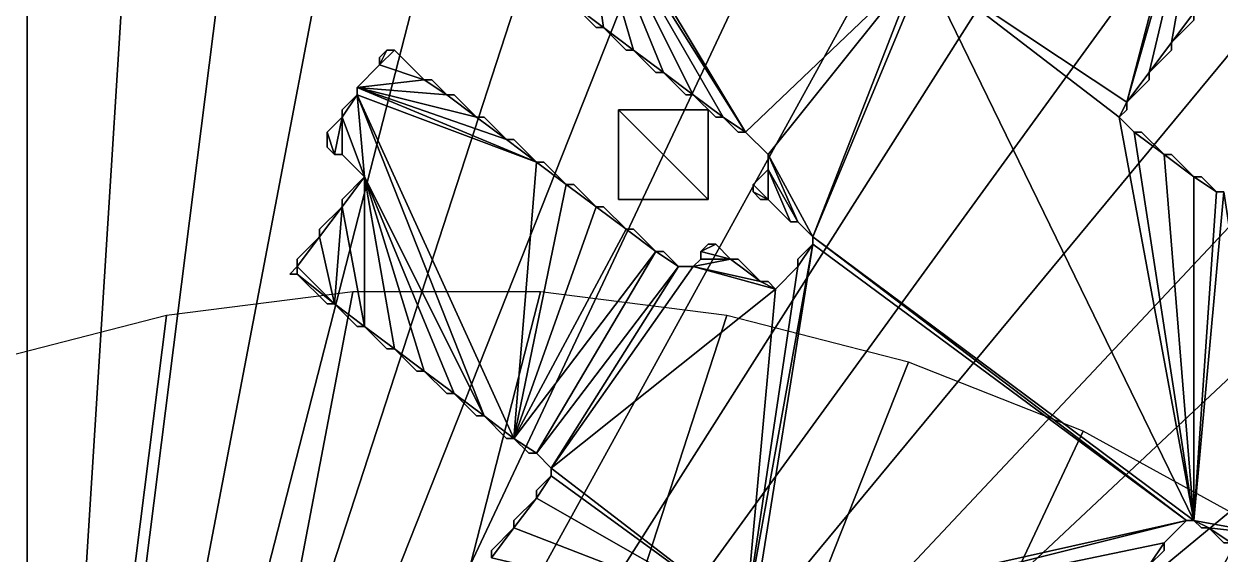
# Model space of a CAD drawing. Header units: metres. Extents: x 83 to 1014, y -33 to 839.
# Drawn here: x 728.4 to 888.5, y 585.5 to 656.5 of the extents above; entities that cross this region are included whole.
import ezdxf

# ---------------------------------------------------------------- set-up
doc = ezdxf.new("R2010")
doc.units = ezdxf.units.M

msp = doc.modelspace()

# ---------------------------------------------------------------- linework, layer by layer
for points in [[(776.52, 835.46, 250), (728.84, 458.03, 250), (801.44, 838.61, 250)], [(801.44, 838.61, 250), (728.84, 458.03, 250), (826.56, 838.61, 250)], [(826.56, 838.61, 250), (728.84, 458.03, 250), (851.48, 835.46, 250)], [(752.2, 829.21, 250), (728.84, 458.03, 250), (776.52, 835.46, 250)], [(851.48, 835.46, 250), (728.84, 458.03, 250), (875.8, 829.21, 250)], [(728.84, 819.97, 250), (728.84, 458.03, 250), (752.2, 829.21, 250)], [(875.8, 829.21, 250), (728.84, 458.03, 250), (899.16, 819.97, 250)], [(706.83, 807.87, 250), (728.84, 458.03, 250), (728.84, 819.97, 250)], [(899.16, 819.97, 250), (728.84, 458.03, 250), (921.17, 807.87, 250)], [(686.52, 793.1, 250), (728.84, 458.03, 250), (706.83, 807.87, 250)], [(921.17, 807.87, 250), (728.84, 458.03, 250), (941.48, 793.1, 250)], [(668.21, 775.91, 250), (728.84, 458.03, 250), (686.52, 793.1, 250)], [(941.48, 793.1, 250), (728.84, 458.03, 250), (959.79, 775.91, 250)], [(652.2, 756.56, 250), (728.84, 458.03, 250), (668.21, 775.91, 250)], [(959.79, 775.91, 250), (728.84, 458.03, 250), (975.8, 756.56, 250)], [(706.83, 470.13, 250), (728.84, 458.03, 250), (652.2, 756.56, 250)], [(975.8, 756.56, 250), (728.84, 458.03, 250), (989.26, 735.35, 250)], [(989.26, 735.35, 250), (728.84, 458.03, 250), (999.96, 712.62, 250)], [(999.96, 712.62, 250), (728.84, 458.03, 250), (1007.72, 688.74, 250)], [(1007.72, 688.74, 250), (728.84, 458.03, 250), (1012.42, 664.07, 250)], [(849, 664), (876, 646), (887, 688)], [(887, 688, 200), (876, 646, 200), (849, 664, 200)], [(888, 688), (876, 646), (879, 650)], [(887, 688), (876, 646), (888, 688)], [(879, 650, 200), (876, 646, 200), (888, 688, 200)], [(888, 688, 200), (876, 646, 200), (887, 688, 200)], [(888, 688), (879, 650), (882, 654)], [(882, 654, 200), (879, 650, 200), (888, 688, 200)], [(888, 688), (882, 654), (885, 658)], [(885, 658, 200), (882, 654, 200), (888, 688, 200)], [(806, 656), (803, 677), (802, 659)], [(802, 659, 200), (803, 677, 200), (806, 656, 200)], [(810, 653), (803, 677), (806, 656)], [(814, 650), (803, 677), (810, 653)], [(818, 647), (803, 677), (814, 650)], [(822, 644), (803, 677), (818, 647)], [(825, 642), (803, 677), (822, 644)], [(825, 642), (804, 677), (803, 677)], [(806, 656, 200), (803, 677, 200), (810, 653, 200)], [(810, 653, 200), (803, 677, 200), (814, 650, 200)], [(814, 650, 200), (803, 677, 200), (818, 647, 200)], [(818, 647, 200), (803, 677, 200), (822, 644, 200)], [(822, 644, 200), (803, 677, 200), (825, 642, 200)], [(803, 677, 200), (804, 677, 200), (825, 642, 200)], [(825, 642), (848, 664), (804, 677)], [(804, 677, 200), (848, 664, 200), (825, 642, 200)], [(1012.42, 664.07, 250), (728.84, 458.03, 250), (1014, 639, 250)], [(828, 639), (848, 664), (825, 642)], [(825, 642, 200), (848, 664, 200), (828, 639, 200)], [(834, 628), (848, 664), (828, 639)], [(828, 639, 200), (848, 664, 200), (834, 628, 200)], [(834, 628), (849, 664), (848, 664)], [(834, 628), (885, 590), (849, 664)], [(848, 664, 200), (849, 664, 200), (834, 628, 200)], [(849, 664, 200), (885, 590, 200), (834, 628, 200)], [(849, 664), (875, 644), (876, 646)], [(849, 664), (885, 590), (875, 644)], [(876, 646, 200), (875, 644, 200), (849, 664, 200)], [(875, 644, 200), (885, 590, 200), (849, 664, 200)], [(805, 656), (802, 659), (805, 656, 200)], [(802, 659), (802, 659, 200), (805, 656, 200)], [(806, 656), (802, 659), (805, 656)], [(805, 656, 200), (802, 659, 200), (806, 656, 200)], [(885, 658), (882, 654), (885, 657)], [(885, 657, 200), (882, 654, 200), (885, 658, 200)], [(885, 657), (882, 654), (885, 657, 200)], [(882, 654), (882, 654, 200), (885, 657, 200)], [(806, 656), (805, 656), (806, 656, 200)], [(805, 656, 200), (806, 656, 200), (805, 656)], [(809, 653), (806, 656), (809, 653, 200)], [(806, 656), (806, 656, 200), (809, 653, 200)], [(810, 653), (806, 656), (809, 653)], [(809, 653, 200), (806, 656, 200), (810, 653, 200)], [(882, 654), (879, 650), (882, 653)], [(882, 653, 200), (879, 650, 200), (882, 654, 200)], [(882, 654), (882, 653), (882, 654, 200)], [(882, 653, 200), (882, 654, 200), (882, 653)], [(776, 652), (777, 653), (776, 652, 200)], [(777, 653, 200), (776, 652, 200), (777, 653)], [(776, 651), (777, 653), (776, 652)], [(776, 651), (778, 653), (777, 653)], [(776, 651), (782, 649), (778, 653)], [(776, 652, 200), (777, 653, 200), (776, 651, 200)], [(777, 653, 200), (778, 653, 200), (776, 651, 200)], [(778, 653, 200), (782, 649, 200), (776, 651, 200)], [(776, 651), (776, 652), (776, 651, 200)], [(776, 652, 200), (776, 651, 200), (776, 652)], [(777, 653), (778, 653), (777, 653, 200)], [(778, 653, 200), (777, 653, 200), (778, 653)], [(778, 653), (782, 649), (778, 653, 200)], [(782, 649), (782, 649, 200), (778, 653, 200)], [(810, 653), (809, 653), (810, 653, 200)], [(809, 653, 200), (810, 653, 200), (809, 653)], [(813, 650), (810, 653), (813, 650, 200)], [(810, 653), (810, 653, 200), (813, 650, 200)], [(814, 650), (810, 653), (813, 650)], [(813, 650, 200), (810, 653, 200), (814, 650, 200)], [(882, 653), (879, 650), (882, 653, 200)], [(879, 650), (879, 650, 200), (882, 653, 200)], [(773, 648), (776, 651), (773, 648, 200)], [(776, 651), (776, 651, 200), (773, 648, 200)], [(773, 648), (782, 649), (776, 651)], [(776, 651, 200), (782, 649, 200), (773, 648, 200)], [(814, 650), (813, 650), (814, 650, 200)], [(813, 650, 200), (814, 650, 200), (813, 650)], [(817, 647), (814, 650), (817, 647, 200)], [(814, 650), (814, 650, 200), (817, 647, 200)], [(818, 647), (814, 650), (817, 647)], [(817, 647, 200), (814, 650, 200), (818, 647, 200)], [(879, 650), (876, 646), (879, 649)], [(879, 649, 200), (876, 646, 200), (879, 650, 200)], [(879, 650), (879, 649), (879, 650, 200)], [(879, 649, 200), (879, 650, 200), (879, 649)], [(773, 648), (785, 647), (782, 649)], [(782, 649, 200), (785, 647, 200), (773, 648, 200)], [(782, 649), (783, 649), (782, 649, 200)], [(783, 649, 200), (782, 649, 200), (783, 649)], [(782, 649), (785, 647), (783, 649)], [(783, 649, 200), (785, 647, 200), (782, 649, 200)], [(783, 649), (785, 647), (783, 649, 200)], [(785, 647, 200), (783, 649, 200), (785, 647)], [(879, 649), (876, 646), (879, 649, 200)], [(876, 646), (876, 646, 200), (879, 649, 200)], [(771, 645), (773, 647), (771, 645, 200)], [(773, 647, 200), (771, 645, 200), (773, 647)], [(771, 644), (773, 647), (771, 645)], [(774, 636), (773, 647), (771, 644)], [(771, 645, 200), (773, 647, 200), (771, 644, 200)], [(771, 644, 200), (773, 647, 200), (774, 636, 200)], [(773, 647), (773, 648), (773, 647, 200)], [(773, 648, 200), (773, 647, 200), (773, 648)], [(773, 648), (789, 644), (785, 647)], [(773, 648), (793, 641), (789, 644)], [(773, 648), (797, 638), (793, 641)], [(773, 647), (797, 638), (773, 648)], [(785, 647, 200), (789, 644, 200), (773, 648, 200)], [(789, 644, 200), (793, 641, 200), (773, 648, 200)], [(793, 641, 200), (797, 638, 200), (773, 648, 200)], [(773, 648, 200), (797, 638, 200), (773, 647, 200)], [(790, 604), (773, 647), (774, 636)], [(794, 601), (773, 647), (790, 604)], [(794, 601), (797, 638), (773, 647)], [(774, 636, 200), (773, 647, 200), (790, 604, 200)], [(790, 604, 200), (773, 647, 200), (794, 601, 200)], [(773, 647, 200), (797, 638, 200), (794, 601, 200)], [(785, 647), (786, 647), (785, 647, 200)], [(786, 647, 200), (785, 647, 200), (786, 647)], [(785, 647), (789, 644), (786, 647)], [(786, 647, 200), (789, 644, 200), (785, 647, 200)], [(786, 647), (789, 644), (786, 647, 200)], [(789, 644), (789, 644, 200), (786, 647, 200)], [(818, 647), (817, 647), (818, 647, 200)], [(817, 647, 200), (818, 647, 200), (817, 647)], [(821, 644), (818, 647), (821, 644, 200)], [(818, 647), (818, 647, 200), (821, 644, 200)], [(822, 644), (818, 647), (821, 644)], [(821, 644, 200), (818, 647, 200), (822, 644, 200)], [(876, 646), (875, 644), (876, 645)], [(876, 645, 200), (875, 644, 200), (876, 646, 200)], [(876, 646), (876, 645), (876, 646, 200)], [(876, 645, 200), (876, 646, 200), (876, 645)], [(769, 642), (771, 644), (769, 642, 200)], [(771, 644, 200), (769, 642, 200), (771, 644)], [(770, 639), (771, 644), (769, 642)], [(769, 642, 200), (771, 644, 200), (770, 639, 200)], [(771, 639), (771, 644), (770, 639)], [(770, 639, 200), (771, 644, 200), (771, 639, 200)], [(771, 644), (771, 645), (771, 644, 200)], [(771, 645, 200), (771, 644, 200), (771, 645)], [(774, 636), (771, 644), (771, 639)], [(771, 639, 200), (771, 644, 200), (774, 636, 200)], [(789, 644), (790, 644), (789, 644, 200)], [(790, 644, 200), (789, 644, 200), (790, 644)], [(789, 644), (793, 641), (790, 644)], [(790, 644, 200), (793, 641, 200), (789, 644, 200)], [(790, 644), (793, 641), (790, 644, 200)], [(793, 641), (793, 641, 200), (790, 644, 200)], [(820, 645), (808, 645), (820, 645, 250)], [(808, 645, 250), (820, 645, 250), (808, 645)], [(808, 645), (808, 633), (808, 645, 250)], [(808, 633, 250), (808, 645, 250), (808, 633)], [(808, 645), (820, 633), (808, 633)], [(820, 633), (808, 645), (820, 645)], [(808, 633, 250), (820, 633, 250), (808, 645, 250)], [(820, 645, 250), (808, 645, 250), (820, 633, 250)], [(820, 633), (820, 645), (820, 633, 250)], [(820, 645, 250), (820, 633, 250), (820, 645)], [(822, 644), (821, 644), (822, 644, 200)], [(821, 644, 200), (822, 644, 200), (821, 644)], [(824, 642), (822, 644), (824, 642, 200)], [(822, 644, 200), (824, 642, 200), (822, 644)], [(825, 642), (822, 644), (824, 642)], [(824, 642, 200), (822, 644, 200), (825, 642, 200)], [(876, 645), (875, 644), (876, 645, 200)], [(875, 644, 200), (876, 645, 200), (875, 644)], [(875, 644), (877, 642), (875, 644, 200)], [(877, 642, 200), (875, 644, 200), (877, 642)], [(875, 644), (885, 590), (877, 642)], [(877, 642, 200), (885, 590, 200), (875, 644, 200)], [(769, 640), (769, 642), (769, 640, 200)], [(769, 642, 200), (769, 640, 200), (769, 642)], [(770, 639), (769, 642), (769, 640)], [(769, 640, 200), (769, 642, 200), (770, 639, 200)], [(825, 642), (824, 642), (825, 642, 200)], [(824, 642, 200), (825, 642, 200), (824, 642)], [(828, 639), (825, 642), (828, 639, 200)], [(825, 642), (825, 642, 200), (828, 639, 200)], [(877, 642), (878, 642), (877, 642, 200)], [(878, 642, 200), (877, 642, 200), (878, 642)], [(877, 642), (881, 639), (878, 642)], [(877, 642), (885, 590), (881, 639)], [(878, 642, 200), (881, 639, 200), (877, 642, 200)], [(881, 639, 200), (885, 590, 200), (877, 642, 200)], [(878, 642), (881, 639), (878, 642, 200)], [(881, 639), (881, 639, 200), (878, 642, 200)], [(793, 641), (794, 641), (793, 641, 200)], [(794, 641, 200), (793, 641, 200), (794, 641)], [(793, 641), (797, 638), (794, 641)], [(794, 641, 200), (797, 638, 200), (793, 641, 200)], [(794, 641), (797, 638), (794, 641, 200)], [(797, 638), (797, 638, 200), (794, 641, 200)], [(1014, 639, 250), (728.84, 458.03, 250), (1012.42, 613.93, 250)], [(770, 639), (769, 640), (770, 639, 200)], [(769, 640, 200), (770, 639, 200), (769, 640)], [(771, 639), (770, 639), (771, 639, 200)], [(770, 639, 200), (771, 639, 200), (770, 639)], [(774, 636), (771, 639), (774, 636, 200)], [(771, 639), (771, 639, 200), (774, 636, 200)], [(828, 637), (828, 639), (828, 637, 200)], [(828, 639, 200), (828, 637, 200), (828, 639)], [(832, 630), (828, 639), (828, 637)], [(834, 628), (828, 639), (832, 630)], [(828, 637, 200), (828, 639, 200), (832, 630, 200)], [(832, 630, 200), (828, 639, 200), (834, 628, 200)], [(881, 639), (882, 639), (881, 639, 200)], [(882, 639, 200), (881, 639, 200), (882, 639)], [(881, 639), (885, 636), (882, 639)], [(881, 639), (885, 590), (885, 636)], [(882, 639, 200), (885, 636, 200), (881, 639, 200)], [(885, 636, 200), (885, 590, 200), (881, 639, 200)], [(882, 639), (885, 636), (882, 639, 200)], [(885, 636), (885, 636, 200), (882, 639, 200)], [(794, 601), (801, 635), (797, 638)], [(797, 638, 200), (801, 635, 200), (794, 601, 200)], [(797, 638), (798, 638), (797, 638, 200)], [(798, 638, 200), (797, 638, 200), (798, 638)], [(797, 638), (801, 635), (798, 638)], [(798, 638, 200), (801, 635, 200), (797, 638, 200)], [(798, 638), (801, 635), (798, 638, 200)], [(801, 635), (801, 635, 200), (798, 638, 200)], [(771, 633), (774, 636), (771, 633, 200)], [(774, 636), (774, 636, 200), (771, 633, 200)], [(771, 632), (774, 636), (771, 633)], [(774, 616), (774, 636), (771, 632)], [(771, 633, 200), (774, 636, 200), (771, 632, 200)], [(771, 632, 200), (774, 636, 200), (774, 616, 200)], [(778, 613), (774, 636), (774, 616)], [(782, 610), (774, 636), (778, 613)], [(786, 607), (774, 636), (782, 610)], [(790, 604), (774, 636), (786, 607)], [(774, 616, 200), (774, 636, 200), (778, 613, 200)], [(778, 613, 200), (774, 636, 200), (782, 610, 200)], [(782, 610, 200), (774, 636, 200), (786, 607, 200)], [(786, 607, 200), (774, 636, 200), (790, 604, 200)], [(826, 635), (828, 637), (826, 635, 200)], [(828, 637, 200), (826, 635, 200), (828, 637)], [(828, 633), (828, 637), (826, 635)], [(826, 635, 200), (828, 637, 200), (828, 633, 200)], [(831, 630), (828, 637), (828, 633)], [(832, 630), (828, 637), (831, 630)], [(828, 633, 200), (828, 637, 200), (831, 630, 200)], [(831, 630, 200), (828, 637, 200), (832, 630, 200)], [(885, 636), (886, 636), (885, 636, 200)], [(886, 636, 200), (885, 636, 200), (886, 636)], [(885, 636), (888, 634), (886, 636)], [(885, 636), (885, 590), (888, 634)], [(886, 636, 200), (888, 634, 200), (885, 636, 200)], [(888, 634, 200), (885, 590, 200), (885, 636, 200)], [(886, 636), (888, 634), (886, 636, 200)], [(888, 634, 200), (886, 636, 200), (888, 634)], [(794, 601), (805, 632), (801, 635)], [(801, 635, 200), (805, 632, 200), (794, 601, 200)], [(801, 635), (802, 635), (801, 635, 200)], [(802, 635, 200), (801, 635, 200), (802, 635)], [(801, 635), (805, 632), (802, 635)], [(802, 635, 200), (805, 632, 200), (801, 635, 200)], [(802, 635), (805, 632), (802, 635, 200)], [(805, 632), (805, 632, 200), (802, 635, 200)], [(826, 634), (826, 635), (826, 634, 200)], [(826, 635, 200), (826, 634, 200), (826, 635)], [(828, 633), (826, 635), (826, 634)], [(826, 634, 200), (826, 635, 200), (828, 633, 200)], [(827, 633), (826, 634), (827, 633, 200)], [(826, 634, 200), (827, 633, 200), (826, 634)], [(828, 633), (826, 634), (827, 633)], [(827, 633, 200), (826, 634, 200), (828, 633, 200)], [(889, 634), (885, 590), (896, 588)], [(888, 634), (885, 590), (889, 634)], [(896, 588, 200), (885, 590, 200), (889, 634, 200)], [(889, 634, 200), (885, 590, 200), (888, 634, 200)], [(888, 634), (889, 634), (888, 634, 200)], [(889, 634, 200), (888, 634, 200), (889, 634)], [(771, 632), (771, 633), (771, 632, 200)], [(771, 633, 200), (771, 632, 200), (771, 633)], [(808, 633), (820, 633), (808, 633, 250)], [(820, 633, 250), (808, 633, 250), (820, 633)], [(828, 633), (827, 633), (828, 633, 200)], [(827, 633, 200), (828, 633, 200), (827, 633)], [(831, 630), (828, 633), (831, 630, 200)], [(828, 633), (828, 633, 200), (831, 630, 200)], [(768, 629), (771, 632), (768, 629, 200)], [(771, 632), (771, 632, 200), (768, 629, 200)], [(768, 628), (771, 632), (768, 629)], [(770, 619), (771, 632), (768, 628)], [(768, 629, 200), (771, 632, 200), (768, 628, 200)], [(768, 628, 200), (771, 632, 200), (770, 619, 200)], [(774, 616), (771, 632), (770, 619)], [(770, 619, 200), (771, 632, 200), (774, 616, 200)], [(794, 601), (809, 629), (805, 632)], [(805, 632, 200), (809, 629, 200), (794, 601, 200)], [(805, 632), (806, 632), (805, 632, 200)], [(806, 632, 200), (805, 632, 200), (806, 632)], [(805, 632), (809, 629), (806, 632)], [(806, 632, 200), (809, 629, 200), (805, 632, 200)], [(806, 632), (809, 629), (806, 632, 200)], [(809, 629), (809, 629, 200), (806, 632, 200)], [(832, 630), (831, 630), (832, 630, 200)], [(831, 630, 200), (832, 630, 200), (831, 630)], [(834, 628), (832, 630), (834, 628, 200)], [(832, 630, 200), (834, 628, 200), (832, 630)], [(765, 625), (768, 628), (765, 625, 200)], [(768, 628), (768, 628, 200), (765, 625, 200)], [(765, 624), (768, 628), (765, 625)], [(770, 619), (768, 628), (765, 624)], [(765, 625, 200), (768, 628, 200), (765, 624, 200)], [(765, 624, 200), (768, 628, 200), (770, 619, 200)], [(768, 628), (768, 629), (768, 628, 200)], [(768, 629, 200), (768, 628, 200), (768, 629)], [(794, 601), (813, 626), (809, 629)], [(809, 629, 200), (813, 626, 200), (794, 601, 200)], [(809, 629), (810, 629), (809, 629, 200)], [(810, 629, 200), (809, 629, 200), (810, 629)], [(809, 629), (813, 626), (810, 629)], [(810, 629, 200), (813, 626, 200), (809, 629, 200)], [(810, 629), (813, 626), (810, 629, 200)], [(813, 626), (813, 626, 200), (810, 629, 200)], [(834, 627), (834, 628), (834, 627, 200)], [(834, 628, 200), (834, 627, 200), (834, 628)], [(884, 590), (834, 628), (834, 627)], [(834, 628), (884, 590), (885, 590)], [(834, 627, 200), (834, 628, 200), (884, 590, 200)], [(885, 590, 200), (884, 590, 200), (834, 628, 200)], [(797, 599), (813, 626), (794, 601)], [(794, 601, 200), (813, 626, 200), (797, 599, 200)], [(797, 599), (816, 624), (813, 626)], [(813, 626, 200), (816, 624, 200), (797, 599, 200)], [(813, 626), (814, 626), (813, 626, 200)], [(814, 626, 200), (813, 626, 200), (814, 626)], [(813, 626), (816, 624), (814, 626)], [(814, 626, 200), (816, 624, 200), (813, 626, 200)], [(814, 626), (816, 624), (814, 626, 200)], [(816, 624, 200), (814, 626, 200), (816, 624)], [(819, 626), (820, 627), (819, 626, 200)], [(820, 627, 200), (819, 626, 200), (820, 627)], [(819, 626), (821, 627), (820, 627)], [(819, 626), (823, 625), (821, 627)], [(820, 627, 200), (821, 627, 200), (819, 626, 200)], [(821, 627, 200), (823, 625, 200), (819, 626, 200)], [(819, 625), (819, 626), (819, 625, 200)], [(819, 626, 200), (819, 625, 200), (819, 626)], [(819, 625), (823, 625), (819, 626)], [(819, 626, 200), (823, 625, 200), (819, 625, 200)], [(820, 627), (821, 627), (820, 627, 200)], [(821, 627, 200), (820, 627, 200), (821, 627)], [(821, 627), (823, 625), (821, 627, 200)], [(823, 625, 200), (821, 627, 200), (823, 625)], [(825, 577), (834, 627), (832, 624)], [(826, 577), (834, 627), (825, 577)], [(832, 624, 200), (834, 627, 200), (825, 577, 200)], [(825, 577, 200), (834, 627, 200), (826, 577, 200)], [(884, 590), (834, 627), (826, 577)], [(826, 577, 200), (834, 627, 200), (884, 590, 200)], [(832, 625), (834, 627), (832, 625, 200)], [(834, 627, 200), (832, 625, 200), (834, 627)], [(832, 624), (834, 627), (832, 625)], [(832, 625, 200), (834, 627, 200), (832, 624, 200)], [(765, 624), (765, 625), (765, 624, 200)], [(765, 625, 200), (765, 624, 200), (765, 625)], [(818, 624), (819, 625), (818, 624, 200)], [(819, 625, 200), (818, 624, 200), (819, 625)], [(818, 624), (823, 625), (819, 625)], [(818, 624), (827, 622), (823, 625)], [(819, 625, 200), (823, 625, 200), (818, 624, 200)], [(823, 625, 200), (827, 622, 200), (818, 624, 200)], [(823, 625), (824, 625), (823, 625, 200)], [(824, 625, 200), (823, 625, 200), (824, 625)], [(823, 625), (827, 622), (824, 625)], [(824, 625, 200), (827, 622, 200), (823, 625, 200)], [(824, 625), (827, 622), (824, 625, 200)], [(827, 622), (827, 622, 200), (824, 625, 200)], [(832, 624), (832, 625), (832, 624, 200)], [(832, 625, 200), (832, 624, 200), (832, 625)], [(764, 623), (765, 624), (764, 623, 200)], [(765, 624, 200), (764, 623, 200), (765, 624)], [(765, 623), (765, 624), (764, 623)], [(764, 623, 200), (765, 624, 200), (765, 623, 200)], [(765, 623), (764, 623), (765, 623, 200)], [(764, 623, 200), (765, 623, 200), (764, 623)], [(770, 619), (765, 624), (765, 623)], [(765, 623, 200), (765, 624, 200), (770, 619, 200)], [(769, 619), (765, 623), (769, 619, 200)], [(765, 623), (765, 623, 200), (769, 619, 200)], [(770, 619), (765, 623), (769, 619)], [(769, 619, 200), (765, 623, 200), (770, 619, 200)], [(799, 597), (816, 624), (797, 599)], [(797, 599, 200), (816, 624, 200), (799, 597, 200)], [(799, 597), (818, 624), (816, 624)], [(799, 597), (829, 621), (818, 624)], [(816, 624, 200), (818, 624, 200), (799, 597, 200)], [(818, 624, 200), (829, 621, 200), (799, 597, 200)], [(816, 624), (818, 624), (816, 624, 200)], [(818, 624, 200), (816, 624, 200), (818, 624)], [(818, 624), (829, 621), (827, 622)], [(827, 622, 200), (829, 621, 200), (818, 624, 200)], [(825, 577), (832, 624), (829, 621)], [(829, 621, 200), (832, 624, 200), (825, 577, 200)], [(829, 621), (832, 624), (829, 621, 200)], [(832, 624), (832, 624, 200), (829, 621, 200)], [(827, 622), (828, 622), (827, 622, 200)], [(828, 622, 200), (827, 622, 200), (828, 622)], [(827, 622), (829, 621), (828, 622)], [(828, 622, 200), (829, 621, 200), (827, 622, 200)], [(828, 622), (829, 621), (828, 622, 200)], [(829, 621, 200), (828, 622, 200), (829, 621)], [(747.52, 617.46, 250), (699.84, 240.03, 250), (772.44, 620.61, 250)], [(772.44, 620.61, 250), (699.84, 240.03, 250), (797.56, 620.61, 250)], [(797.56, 620.61, 250), (699.84, 240.03, 250), (822.48, 617.46, 250)], [(825, 577), (829, 621), (799, 597)], [(799, 597, 200), (829, 621, 200), (825, 577, 200)], [(770, 619), (769, 619), (770, 619, 200)], [(769, 619, 200), (770, 619, 200), (769, 619)], [(773, 616), (770, 619), (773, 616, 200)], [(770, 619), (770, 619, 200), (773, 616, 200)], [(774, 616), (770, 619), (773, 616)], [(773, 616, 200), (770, 619, 200), (774, 616, 200)], [(723.2, 611.21, 250), (699.84, 240.03, 250), (747.52, 617.46, 250)], [(822.48, 617.46, 250), (699.84, 240.03, 250), (846.8, 611.21, 250)], [(774, 616), (773, 616), (774, 616, 200)], [(773, 616, 200), (774, 616, 200), (773, 616)], [(777, 613), (774, 616), (777, 613, 200)], [(774, 616), (774, 616, 200), (777, 613, 200)], [(778, 613), (774, 616), (777, 613)], [(777, 613, 200), (774, 616, 200), (778, 613, 200)], [(1012.42, 613.93, 250), (728.84, 458.03, 250), (1007.72, 589.26, 250)], [(778, 613), (777, 613), (778, 613, 200)], [(777, 613, 200), (778, 613, 200), (777, 613)], [(781, 610), (778, 613), (781, 610, 200)], [(778, 613), (778, 613, 200), (781, 610, 200)], [(782, 610), (778, 613), (781, 610)], [(781, 610, 200), (778, 613, 200), (782, 610, 200)], [(846.8, 611.21, 250), (699.84, 240.03, 250), (870.16, 601.97, 250)], [(782, 610), (781, 610), (782, 610, 200)], [(781, 610, 200), (782, 610, 200), (781, 610)], [(785, 607), (782, 610), (785, 607, 200)], [(782, 610), (782, 610, 200), (785, 607, 200)], [(786, 607), (782, 610), (785, 607)], [(785, 607, 200), (782, 610, 200), (786, 607, 200)], [(786, 607), (785, 607), (786, 607, 200)], [(785, 607, 200), (786, 607, 200), (785, 607)], [(789, 604), (786, 607), (789, 604, 200)], [(786, 607), (786, 607, 200), (789, 604, 200)], [(790, 604), (786, 607), (789, 604)], [(789, 604, 200), (786, 607, 200), (790, 604, 200)], [(790, 604), (789, 604), (790, 604, 200)], [(789, 604, 200), (790, 604, 200), (789, 604)], [(793, 601), (790, 604), (793, 601, 200)], [(790, 604), (790, 604, 200), (793, 601, 200)], [(794, 601), (790, 604), (793, 601)], [(793, 601, 200), (790, 604, 200), (794, 601, 200)], [(870.16, 601.97, 250), (699.84, 240.03, 250), (892.17, 589.87, 250)], [(794, 601), (793, 601), (794, 601, 200)], [(793, 601, 200), (794, 601, 200), (793, 601)], [(796, 599), (794, 601), (796, 599, 200)], [(794, 601, 200), (796, 599, 200), (794, 601)], [(797, 599), (794, 601), (796, 599)], [(796, 599, 200), (794, 601, 200), (797, 599, 200)], [(797, 599), (796, 599), (797, 599, 200)], [(796, 599, 200), (797, 599, 200), (796, 599)], [(799, 597), (797, 599), (799, 597, 200)], [(797, 599, 200), (799, 597, 200), (797, 599)], [(797, 594), (799, 596), (797, 594, 200)], [(799, 596, 200), (797, 594, 200), (799, 596)], [(797, 593), (799, 596), (797, 594)], [(825, 577), (799, 596), (797, 593)], [(797, 594, 200), (799, 596, 200), (797, 593, 200)], [(797, 593, 200), (799, 596, 200), (825, 577, 200)], [(799, 596), (799, 597), (799, 596, 200)], [(799, 597, 200), (799, 596, 200), (799, 597)], [(825, 577), (799, 597), (799, 596)], [(799, 596, 200), (799, 597, 200), (825, 577, 200)], [(797, 593), (797, 594), (797, 593, 200)], [(797, 594, 200), (797, 593, 200), (797, 594)], [(794, 590), (797, 593), (794, 590, 200)], [(797, 593), (797, 593, 200), (794, 590, 200)], [(794, 589), (797, 593), (794, 590)], [(825, 577), (797, 593), (794, 589)], [(794, 590, 200), (797, 593, 200), (794, 589, 200)], [(794, 589, 200), (797, 593, 200), (825, 577, 200)], [(892.17, 589.87, 250), (699.84, 240.03, 250), (912.48, 575.1, 250)], [(1007.72, 589.26, 250), (728.84, 458.03, 250), (999.96, 565.38, 250)], [(794, 589), (794, 590), (794, 589, 200)], [(794, 590, 200), (794, 589, 200), (794, 590)], [(884, 590), (826, 577), (828, 576)], [(828, 576, 200), (826, 577, 200), (884, 590, 200)], [(884, 590), (828, 576), (881, 587)], [(881, 587, 200), (828, 576, 200), (884, 590, 200)], [(884, 590), (881, 587), (884, 590, 200)], [(881, 587), (881, 587, 200), (884, 590, 200)], [(885, 590), (884, 590), (885, 590, 200)], [(884, 590, 200), (885, 590, 200), (884, 590)], [(886, 589), (885, 590), (886, 589, 200)], [(885, 590, 200), (886, 589, 200), (885, 590)], [(887, 589), (885, 590), (886, 589)], [(896, 588), (885, 590), (887, 589)], [(886, 589, 200), (885, 590, 200), (887, 589, 200)], [(887, 589, 200), (885, 590, 200), (896, 588, 200)], [(791, 586), (794, 589), (791, 586, 200)], [(794, 589), (794, 589, 200), (791, 586, 200)], [(791, 585), (794, 589), (791, 586)], [(825, 577), (794, 589), (791, 585)], [(791, 586, 200), (794, 589, 200), (791, 585, 200)], [(791, 585, 200), (794, 589, 200), (825, 577, 200)], [(887, 589), (886, 589), (887, 589, 200)], [(886, 589, 200), (887, 589, 200), (886, 589)], [(889, 587), (887, 589), (889, 587, 200)], [(887, 589, 200), (889, 587, 200), (887, 589)], [(890, 587), (887, 589), (889, 587)], [(896, 588), (887, 589), (890, 587)], [(889, 587, 200), (887, 589, 200), (890, 587, 200)], [(890, 587, 200), (887, 589, 200), (896, 588, 200)], [(791, 585), (791, 586), (791, 585, 200)], [(791, 586, 200), (791, 585, 200), (791, 586)], [(881, 587), (828, 576), (879, 584)], [(879, 584, 200), (828, 576, 200), (881, 587, 200)], [(881, 587), (879, 584), (881, 586)], [(881, 586, 200), (879, 584, 200), (881, 587, 200)], [(881, 586), (879, 584), (881, 586, 200)], [(879, 584, 200), (881, 586, 200), (879, 584)], [(881, 587), (881, 586), (881, 587, 200)], [(881, 586, 200), (881, 587, 200), (881, 586)]]:
    msp.add_3dface(points)

doc.saveas('drawing.dxf')
